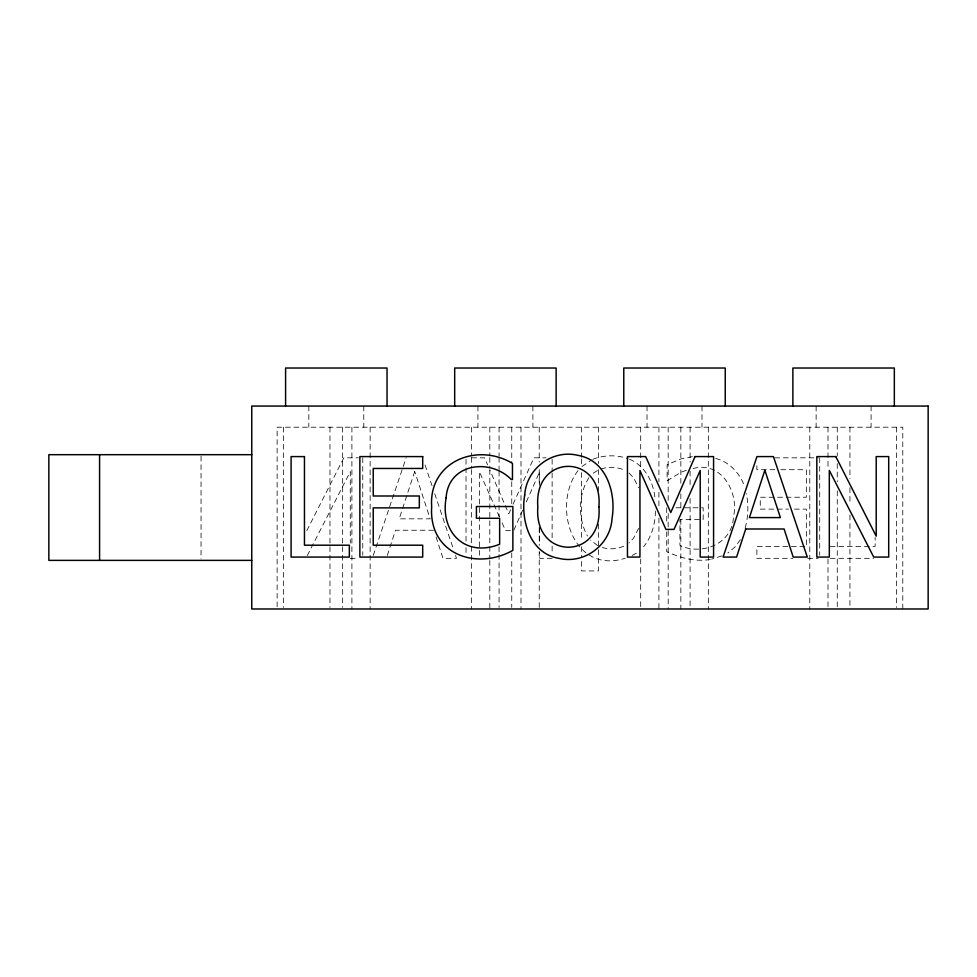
<?xml version="1.0" encoding="UTF-8"?>
<svg xmlns="http://www.w3.org/2000/svg" width="977" height="977" viewBox="0 0 977 977"><rect width="100%" height="100%" fill="white"/><g stroke="black" fill="none" stroke-linecap="round" stroke-linejoin="round"><path stroke-width="0.73" stroke-dasharray="4.88 3.66" d="M655.457 511.032C655.237 523.745 651.806 536.727 643.635 546.705M745.17 527.995C748.272 516.857 748.712 504.84 746.33 493.532M387.295 555.51L395.49 530.242L433.886 530.242M373.238 555.449L406.151 457.822M638.64 528.349L633.45 538.376L628.944 542.968M522.719 510.092L513.658 530.645L505.561 530.645L501.909 522.426M526.347 501.873L539.646 471.732L539.646 485.398M510.641 509.676L508.797 513.78L490.027 470.413M513.084 504.217L533.906 457.822L546.058 457.822M306.79 530.658L343.794 457.822L358.388 457.822M307.254 555.608L350.279 471.659L350.279 543.114M588.911 477.668C578.128 494.667 577.7 518.543 587.495 536.043M578.005 470.596C551.382 505.878 572.522 575.038 625.268 558.258M740.419 539.707L734.814 547.181L727.853 552.945M582.011 466.493L591.488 460.033M593.308 473.124L598.522 469.876M632.131 555.534L637.199 552.677M721.979 555.864L711.659 559.113M686.281 470.34L680.957 472.27L667.132 480.769L667.132 464.649L681.372 458.775L693.047 456.54M623.729 546.241C616.976 549.025 609.172 549.758 602.186 547.425M600.916 469.094C608.292 466.371 616.658 466.933 623.9 469.803M592.758 459.312C603.994 454.964 616.78 454.574 628.126 458.775M693.108 468.557C721.246 460.448 739.442 492.689 733.422 517.053C732.432 543.688 702.316 555.84 679.943 545.496L679.943 519.508L703.159 519.508L703.159 507.771L675.828 507.771M710.34 559.467C695.319 562.031 680.285 557.916 666.717 551.639L666.717 531.976M471.72 457.822L484.568 457.822L487.596 464.82M774.834 457.822L818.213 457.822M774.871 469.705L756.882 469.705L756.882 465.247M780.867 469.705L806.355 469.705L806.355 497.244L760.265 497.244L760.265 509.115L788.512 509.115M794.46 509.115L806.355 509.115L806.355 546.436M804.853 546.436L756.882 546.436L756.882 558.319L792.787 558.319M830.242 546.436L875.123 546.436L875.123 537.423M350.279 558.319L358.596 558.319M552.127 558.319L539.646 558.319L539.646 552.237M807.747 558.319L818.213 558.319M830.242 558.319L873.548 558.319M715.604 458.433C729.306 461.816 739.845 473.149 744.498 486.204M629.567 459.214C645.284 465.87 653.882 482.809 655.066 499.174M597.594 545.593L590.743 540.208M629.017 473.039L633.523 477.668L638.592 487.718M499.467 516.943L479.377 471.732L479.377 556.792M425.044 465.003L432.298 486.534M434.716 493.715L453.597 549.697M455.526 555.449L456.503 558.319L442.996 558.319L435.718 535.86M902.785 608.976L902.785 427.205L277.126 427.205L277.126 607.462M896.446 427.205L896.446 607.462M871.081 406.066L871.081 427.205M849.941 427.205L849.941 478.706M849.941 487.792L849.941 504.462M849.941 515.062L849.941 608.976M837.265 427.205L837.265 455.99M837.265 463.562L837.265 481.734M837.265 490.82L837.265 608.976M828.007 427.205L828.007 469.619M828.007 558.991L828.007 608.976M819.715 457.822L819.715 555.266M816.125 406.066L816.125 427.205M809.786 427.205L809.786 608.976M708.325 427.205L708.325 608.976M701.987 406.066L701.987 427.205M690.092 427.205L690.092 462.048M690.092 471.134L690.092 487.792M690.092 498.404L690.092 608.976M680.847 427.205L680.847 483.249M680.847 493.849L680.847 509.005M680.847 519.605L680.847 608.976M668.17 427.205L668.17 501.433M668.17 513.548L668.17 608.976M666.717 507.771L666.717 524.405M658.913 427.205L658.913 481.734M658.913 492.335L658.913 507.49M658.913 518.091L658.913 608.976M647.03 406.066L647.03 427.205M640.692 427.205L640.692 469.619M640.692 558.991L640.692 608.976M598.413 427.205L598.413 463.513M598.413 469.571L598.413 490.747M598.413 524.038L598.413 548.244M598.413 549.758L598.413 570.934L581.498 570.934L581.498 558.832M581.498 427.205L581.498 457.468M581.498 458.97L581.498 466.542M581.498 472.587L581.498 540.672M581.498 546.729L581.498 557.317M552.127 459.349L552.127 471.525M552.127 473.051L552.127 540.049M552.127 546.131L552.127 553.751M539.646 527.934L539.646 544.641M539.231 427.205L539.231 462.048M539.231 469.619L539.231 484.763M539.231 527.177L539.231 545.361M539.231 551.419L539.231 607.462M532.892 406.066L532.892 427.205M520.997 427.205L520.997 608.976M511.753 427.205L511.753 462.048M511.753 481.734L511.753 504.462M511.753 552.933L511.753 607.462M499.064 427.205L499.064 455.99M499.064 457.505L499.064 469.619M499.064 471.134L499.064 516.577M499.064 546.876L499.064 552.933M499.064 554.447L499.064 607.462M489.819 427.205L489.819 455.99M489.819 457.505L489.819 468.105M489.819 469.619L489.819 558.991M489.819 560.505L489.819 608.976M477.936 406.066L477.936 427.205M471.586 427.205L471.586 455.99M471.586 457.505L471.586 468.105M471.586 469.619L471.586 608.976M466.017 459.349L466.017 541.563M466.017 547.657L466.017 555.266M370.136 427.205L370.136 608.976M363.786 406.066L363.786 427.205M362.76 457.822L362.76 555.266M351.903 427.205L351.903 608.976M342.658 427.205L342.658 607.462M329.97 427.205L329.97 607.462M308.83 406.066L308.83 427.205M283.477 427.205L283.477 607.462M201.042 456.186L201.042 558.856M414.724 471.464L399.202 518.836L430.173 518.836L414.724 471.464"/><path stroke-width="1.47" d="M251.761 454.684L48.85 454.684L48.85 560.371L251.761 560.371M894.334 406.066L894.334 368.024L792.872 368.024L792.872 406.066M725.239 406.066L725.239 368.024L623.778 368.024L623.778 406.066M556.133 406.066L556.133 368.024L454.684 368.024L454.684 406.066M387.039 406.066L387.039 368.024L285.589 368.024L285.589 406.066M99.581 454.684L99.581 560.371M598.913 506.868C603.273 560.676 533.515 560.627 537.838 506.868C533.381 452.815 603.359 452.925 598.913 506.868M446.135 497.696C439.882 532.111 465.333 557.989 499.638 544.25L499.638 518.274L476.422 518.274L476.422 506.526L512.864 506.526L512.864 550.393C476.092 570.873 428.537 554.081 431.675 506.733C428.427 461.523 477.264 442.092 512.461 463.403L512.461 479.536L511.313 479.536C490.234 457.81 448.26 463.281 446.135 497.696M524.71 494.948C520.423 520.118 529.974 553.446 558.649 558.307C584.417 564.608 610.515 544.848 612.042 518.494C616.304 493.348 606.632 460.314 578.091 455.392C552.371 449.005 526.383 468.679 524.71 494.948M745.695 528.997L736.585 557.073L723.09 557.073L756.967 456.589L773.43 456.589L807.307 557.073L793.202 557.073L784.091 528.997L745.695 528.997M764.857 470.218L749.408 517.59L780.379 517.59L764.857 470.218M695.013 456.589L670.784 512.534L645.675 456.589L627.454 456.589L627.454 557.073L639.947 557.073L639.947 470.487L665.923 529.4L674.02 529.4L700.204 470.487L700.204 557.073L713.576 557.073L713.576 456.589L695.013 456.589M928.15 406.066L251.761 406.066L251.761 608.976L928.15 608.976L928.15 406.066M304.458 456.589L291.097 456.589L291.097 557.073L349.339 557.073L349.339 545.203L304.458 545.203L304.458 456.589M422.699 456.589L359.866 456.589L359.866 557.073L422.699 557.073L422.699 545.203L373.226 545.203L373.226 507.881L419.328 507.881L419.328 495.998L373.226 495.998L373.226 468.459L422.699 468.459L422.699 456.589M835.787 456.589L816.821 456.589L816.821 557.073L829.314 557.073L829.314 470.425L873.719 557.073L888.704 557.073L888.704 456.589L876.21 456.589L876.21 536.153L835.787 456.589"/></g></svg>
